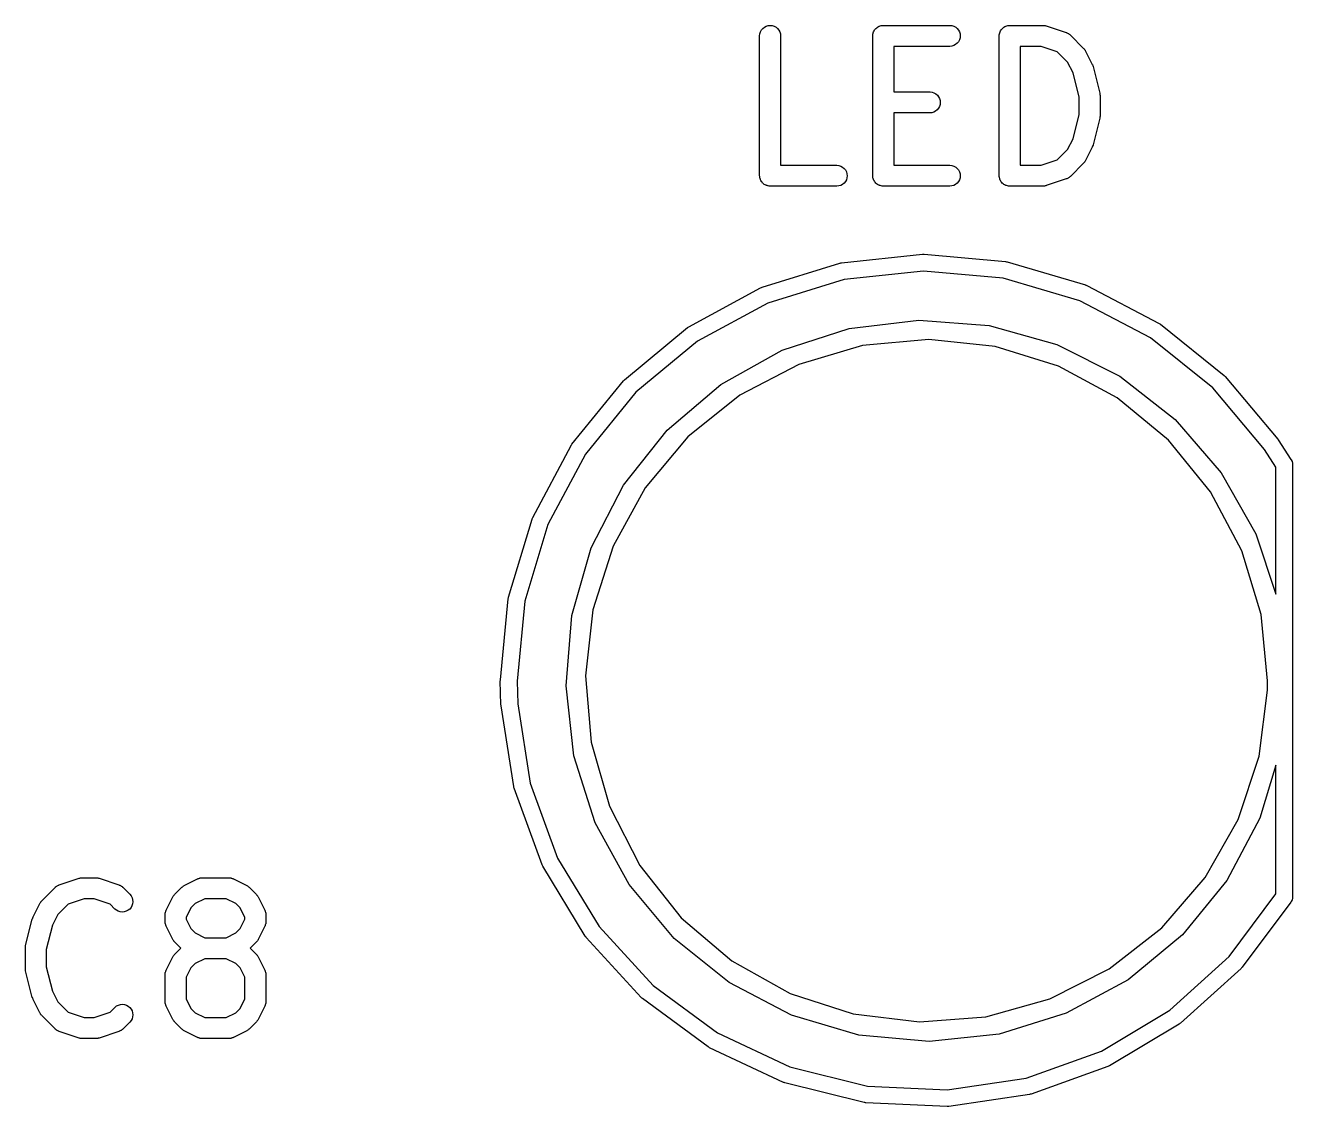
# Model space of a CAD drawing. Extents: x 34.9 to 107.5, y -97.9 to -39.6.
# Drawn here: x 86.26 to 95.33, y -51.56 to -43.83 of the extents above; entities that cross this region are included whole.
import ezdxf

# ---------------------------------------------------------------- set-up
doc = ezdxf.new("R2010")
doc.units = 0
doc.header["$MEASUREMENT"] = 0
doc.layers.add('BLACK', color=7, linetype='CONTINUOUS')

msp = doc.modelspace()

# ---------------------------------------------------------------- linework, layer by layer
at = {"layer": 'BLACK', "linetype": 'CONTINUOUS'}
for p, q in [((91.516, -43.9013), (91.5176, -43.8868)), ((91.5176, -43.8868), (91.522, -43.8728)), ((91.522, -43.8728), (91.5291, -43.86)), ((91.5291, -43.86), (91.5385, -43.8488)), ((91.5385, -43.8488), (91.5499, -43.8396)), ((91.5499, -43.8396), (91.5629, -43.8328)), ((91.5629, -43.8328), (91.5769, -43.8287)), ((91.5769, -43.8287), (91.5915, -43.8274)), ((91.5915, -43.8274), (91.606, -43.8289)), ((91.606, -43.8289), (91.62, -43.8332)), ((91.62, -43.8332), (91.6329, -43.8402)), ((91.6329, -43.8402), (91.6442, -43.8495)), ((91.6442, -43.8495), (91.6534, -43.8609)), ((91.6534, -43.8609), (91.6603, -43.8738)), ((91.6603, -43.8738), (91.6645, -43.8878)), ((91.6645, -43.8878), (91.666, -43.9024)), ((92.3263, -43.8943), (92.327, -43.8873)), ((92.327, -43.8873), (92.3271, -43.887)), ((92.3271, -43.8868), (92.3292, -43.8801)), ((92.3271, -43.887), (92.3271, -43.8868)), ((92.3292, -43.8801), (92.3313, -43.8733)), ((92.3313, -43.8733), (92.3315, -43.8731)), ((92.3315, -43.8728), (92.335, -43.8666)), ((92.3315, -43.8731), (92.3315, -43.8728)), ((92.335, -43.8666), (92.3383, -43.8604)), ((92.3383, -43.8604), (92.3385, -43.8602)), ((92.3385, -43.8602), (92.3386, -43.86)), ((92.3386, -43.86), (92.3431, -43.8546)), ((92.3431, -43.8546), (92.3476, -43.8492)), ((92.3476, -43.8492), (92.3478, -43.849)), ((92.3478, -43.849), (92.348, -43.8488)), ((92.348, -43.8488), (92.3535, -43.8444)), ((92.3535, -43.8444), (92.359, -43.8399)), ((92.359, -43.8399), (92.3592, -43.8398)), ((92.3592, -43.8398), (92.3594, -43.8396)), ((92.3594, -43.8396), (92.3657, -43.8364)), ((92.3657, -43.8364), (92.3719, -43.833)), ((92.3719, -43.833), (92.3721, -43.833)), ((92.3721, -43.833), (92.3724, -43.8328)), ((92.3724, -43.8328), (92.3792, -43.8308)), ((92.3792, -43.8308), (92.3859, -43.8288)), ((92.3859, -43.8288), (92.3862, -43.8288)), ((92.3862, -43.8288), (92.3864, -43.8287)), ((92.3864, -43.8287), (92.3934, -43.8281)), ((92.3934, -43.8281), (92.4005, -43.8274)), ((92.4005, -43.8274), (92.8767, -43.8274)), ((92.8767, -43.8274), (92.8777, -43.8274)), ((92.8777, -43.8274), (92.8923, -43.829)), ((92.8923, -43.829), (92.9062, -43.8334)), ((92.9062, -43.8334), (92.919, -43.8405)), ((92.919, -43.8405), (92.9303, -43.8499)), ((92.9303, -43.8499), (92.9394, -43.8613)), ((92.9394, -43.8613), (92.9462, -43.8743)), ((92.9462, -43.8743), (92.9503, -43.8883)), ((92.9503, -43.8883), (92.9517, -43.9029)), ((93.231, -43.8943), (93.2318, -43.8873)), ((93.2318, -43.887), (93.2319, -43.8868)), ((93.2318, -43.8873), (93.2318, -43.887)), ((93.2319, -43.8868), (93.234, -43.8801)), ((93.234, -43.8801), (93.2361, -43.8733)), ((93.2361, -43.8733), (93.2362, -43.8731)), ((93.2362, -43.8731), (93.2363, -43.8728)), ((93.2363, -43.8728), (93.2397, -43.8666)), ((93.2397, -43.8666), (93.2431, -43.8604)), ((93.2431, -43.8604), (93.2432, -43.8602)), ((93.2432, -43.8602), (93.2434, -43.86)), ((93.2434, -43.86), (93.2479, -43.8546)), ((93.2479, -43.8546), (93.2524, -43.8492)), ((93.2524, -43.8492), (93.2526, -43.849)), ((93.2526, -43.849), (93.2528, -43.8488)), ((93.2528, -43.8488), (93.2582, -43.8444)), ((93.2582, -43.8444), (93.2637, -43.8399)), ((93.2637, -43.8399), (93.264, -43.8398)), ((93.264, -43.8398), (93.2642, -43.8396)), ((93.2642, -43.8396), (93.2704, -43.8364)), ((93.2704, -43.8364), (93.2767, -43.833)), ((93.2767, -43.833), (93.2769, -43.833)), ((93.2769, -43.833), (93.2771, -43.8328)), ((93.2771, -43.8328), (93.2839, -43.8308)), ((93.2839, -43.8308), (93.2907, -43.8288)), ((93.2907, -43.8288), (93.2909, -43.8288)), ((93.2909, -43.8288), (93.2912, -43.8287)), ((93.2912, -43.8287), (93.2982, -43.8281)), ((93.2982, -43.8281), (93.3052, -43.8274)), ((93.3052, -43.8274), (93.5433, -43.8274)), ((93.5433, -43.8274), (93.5444, -43.8274)), ((93.5444, -43.8274), (93.5486, -43.8279)), ((93.5486, -43.8279), (93.5528, -43.828)), ((93.5528, -43.828), (93.5558, -43.8287)), ((93.5558, -43.8287), (93.5589, -43.829)), ((93.5589, -43.829), (93.5629, -43.8303)), ((93.5629, -43.8303), (93.5671, -43.8312)), ((93.5671, -43.8312), (93.7099, -43.8788)), ((93.7099, -43.8788), (93.7109, -43.8792)), ((93.7109, -43.8792), (93.7129, -43.8801)), ((93.7129, -43.8801), (93.715, -43.8808)), ((93.715, -43.8808), (93.7195, -43.8832)), ((93.7195, -43.8832), (93.7242, -43.8853)), ((93.7242, -43.8853), (93.726, -43.8866)), ((93.726, -43.8866), (93.7279, -43.8877)), ((93.7279, -43.8877), (93.7319, -43.8909)), ((93.7319, -43.8909), (93.736, -43.8939)), ((91.516, -43.9024), (91.516, -43.9013)), ((91.516, -44.9024), (91.516, -43.9024)), ((91.666, -43.9024), (91.666, -44.8274)), ((92.3255, -43.9013), (92.3263, -43.8943)), ((92.3255, -43.9018), (92.3255, -43.9013)), ((92.3255, -43.9019), (92.3255, -43.9018)), ((92.3255, -43.9024), (92.3255, -43.9019)), ((92.3255, -43.9019), (92.3255, -43.9019)), ((92.3255, -44.9024), (92.3255, -43.9024)), ((92.8767, -43.9774), (92.4755, -43.9774)), ((92.4755, -43.9774), (92.4755, -44.3036)), ((92.8912, -43.976), (92.8767, -43.9774)), ((92.9052, -43.9717), (92.8912, -43.976)), ((92.9182, -43.9648), (92.9052, -43.9717)), ((92.9295, -43.9556), (92.9182, -43.9648)), ((92.9388, -43.9443), (92.9295, -43.9556)), ((92.9458, -43.9314), (92.9388, -43.9443)), ((92.9501, -43.9175), (92.9458, -43.9314)), ((92.9517, -43.9029), (92.9501, -43.9175)), ((93.2302, -43.9013), (93.231, -43.8943)), ((93.2302, -43.9018), (93.2302, -43.9013)), ((93.2302, -43.9019), (93.2302, -43.9018)), ((93.2302, -43.9024), (93.2302, -43.9019)), ((93.2302, -43.9019), (93.2302, -43.9019)), ((93.2302, -44.9024), (93.2302, -43.9024)), ((93.3802, -43.9774), (93.3802, -44.8274)), ((93.5312, -43.9774), (93.3802, -43.9774)), ((93.6457, -44.0156), (93.5312, -43.9774)), ((93.736, -43.8939), (93.7375, -43.8956)), ((93.7375, -43.8956), (93.7392, -43.897)), ((93.7392, -43.897), (93.8345, -43.9922)), ((93.7198, -44.0897), (93.6457, -44.0156)), ((93.8345, -43.9922), (93.8352, -43.993)), ((93.8352, -43.993), (93.8378, -43.9962)), ((93.8378, -43.9962), (93.8407, -43.9993)), ((93.8407, -43.9993), (93.8424, -44.002)), ((93.8424, -44.002), (93.8443, -44.0044)), ((93.8443, -44.0044), (93.8463, -44.0081)), ((93.8463, -44.0081), (93.8485, -44.0117)), ((93.8485, -44.0117), (93.8961, -44.1069)), ((93.7583, -44.1667), (93.7198, -44.0897)), ((93.8961, -44.1069), (93.8966, -44.1079)), ((93.8966, -44.1079), (93.8967, -44.1082)), ((93.8967, -44.1082), (93.8969, -44.1085)), ((93.8969, -44.1085), (93.8992, -44.1151)), ((93.8992, -44.1151), (93.9016, -44.1216)), ((93.9016, -44.1216), (93.9017, -44.122)), ((93.9017, -44.122), (93.9018, -44.1223)), ((93.9018, -44.1223), (93.9494, -44.3128)), ((93.8017, -44.3402), (93.7583, -44.1667)), ((92.4755, -44.3036), (92.7338, -44.3036)), ((92.7338, -44.3036), (92.7349, -44.3036)), ((92.7349, -44.3036), (92.7494, -44.3052)), ((92.7494, -44.3052), (92.7634, -44.3096)), ((92.7634, -44.3096), (92.7762, -44.3167)), ((92.7762, -44.3167), (92.7874, -44.3261)), ((92.7874, -44.3261), (92.7966, -44.3375)), ((92.7966, -44.3375), (92.8033, -44.3505)), ((93.8017, -44.4646), (93.8017, -44.3402)), ((93.9494, -44.3128), (93.9497, -44.3138)), ((93.9497, -44.3138), (93.9499, -44.3151)), ((93.9499, -44.3151), (93.9502, -44.3164)), ((93.9502, -44.3164), (93.9508, -44.3224)), ((93.9508, -44.3224), (93.9516, -44.3283)), ((93.9516, -44.3283), (93.9515, -44.3296)), ((93.9515, -44.3296), (93.9517, -44.331)), ((93.9517, -44.331), (93.9517, -44.4738)), ((92.7867, -44.4318), (92.7753, -44.441)), ((92.796, -44.4205), (92.7867, -44.4318)), ((92.8029, -44.4076), (92.796, -44.4205)), ((92.8073, -44.3937), (92.8029, -44.4076)), ((92.8033, -44.3505), (92.8075, -44.3645)), ((92.8088, -44.3791), (92.8073, -44.3937)), ((92.8075, -44.3645), (92.8088, -44.3791)), ((92.7338, -44.4536), (92.4755, -44.4536)), ((92.4755, -44.4536), (92.4755, -44.8274)), ((92.7484, -44.4521), (92.7338, -44.4536)), ((92.7624, -44.4479), (92.7484, -44.4521)), ((92.7753, -44.441), (92.7624, -44.4479)), ((93.7583, -44.6381), (93.8017, -44.4646)), ((93.9494, -44.492), (93.9018, -44.6825)), ((93.9496, -44.4907), (93.9494, -44.492)), ((93.95, -44.4894), (93.9496, -44.4907)), ((93.9507, -44.4835), (93.95, -44.4894)), ((93.9516, -44.4775), (93.9507, -44.4835)), ((93.9517, -44.4749), (93.9515, -44.4762)), ((93.9515, -44.4762), (93.9516, -44.4775)), ((93.9517, -44.4738), (93.9517, -44.4749)), ((93.7198, -44.7151), (93.7583, -44.6381)), ((93.8961, -44.6978), (93.8485, -44.7931)), ((93.8963, -44.6975), (93.8961, -44.6978)), ((93.8964, -44.6972), (93.8963, -44.6975)), ((93.8989, -44.6907), (93.8964, -44.6972)), ((93.9014, -44.6842), (93.8989, -44.6907)), ((93.9015, -44.6835), (93.9014, -44.6838)), ((93.9014, -44.6838), (93.9014, -44.6842)), ((93.9018, -44.6825), (93.9015, -44.6835)), ((93.5312, -44.8274), (93.6457, -44.7892)), ((93.6457, -44.7892), (93.7198, -44.7151)), ((93.8457, -44.7975), (93.8438, -44.8012)), ((93.848, -44.794), (93.8457, -44.7975)), ((93.8485, -44.7931), (93.848, -44.794)), ((91.666, -44.8274), (92.0671, -44.8274)), ((92.0671, -44.8274), (92.0682, -44.8274)), ((92.0682, -44.8274), (92.0827, -44.829)), ((92.0827, -44.829), (92.0967, -44.8334)), ((92.0967, -44.8334), (92.1095, -44.8405)), ((92.1095, -44.8405), (92.1207, -44.8499)), ((92.1207, -44.8499), (92.1299, -44.8613)), ((92.1299, -44.8613), (92.1367, -44.8743)), ((92.1367, -44.8743), (92.1408, -44.8883)), ((92.1408, -44.8883), (92.1421, -44.9029)), ((92.4755, -44.8274), (92.8767, -44.8274)), ((92.8767, -44.8274), (92.8777, -44.8274)), ((92.8777, -44.8274), (92.8923, -44.829)), ((92.8923, -44.829), (92.9062, -44.8334)), ((92.9062, -44.8334), (92.919, -44.8405)), ((92.919, -44.8405), (92.9303, -44.8499)), ((92.9303, -44.8499), (92.9394, -44.8613)), ((92.9394, -44.8613), (92.9462, -44.8743)), ((92.9462, -44.8743), (92.9503, -44.8883)), ((92.9503, -44.8883), (92.9517, -44.9029)), ((93.3802, -44.8274), (93.5312, -44.8274)), ((93.8345, -44.8126), (93.7392, -44.9078)), ((93.8371, -44.8093), (93.8345, -44.8126)), ((93.8401, -44.8063), (93.8371, -44.8093)), ((93.8418, -44.8037), (93.8401, -44.8063)), ((93.8438, -44.8012), (93.8418, -44.8037)), ((91.5166, -44.9094), (91.516, -44.9024)), ((91.5173, -44.9164), (91.5166, -44.9094)), ((91.5174, -44.9167), (91.5173, -44.9164)), ((91.5174, -44.9169), (91.5174, -44.9167)), ((91.5194, -44.9237), (91.5174, -44.9169)), ((91.5214, -44.9305), (91.5194, -44.9237)), ((91.5215, -44.9307), (91.5214, -44.9305)), ((91.5216, -44.931), (91.5215, -44.9307)), ((91.5249, -44.9372), (91.5216, -44.931)), ((91.5282, -44.9434), (91.5249, -44.9372)), ((91.5284, -44.9437), (91.5282, -44.9434)), ((91.5285, -44.9439), (91.5284, -44.9437)), ((91.533, -44.9494), (91.5285, -44.9439)), ((91.5374, -44.9549), (91.533, -44.9494)), ((91.5376, -44.955), (91.5374, -44.9549)), ((91.5377, -44.9552), (91.5376, -44.955)), ((91.5432, -44.9597), (91.5377, -44.9552)), ((91.5486, -44.9643), (91.5432, -44.9597)), ((91.5488, -44.9644), (91.5486, -44.9643)), ((91.549, -44.9646), (91.5488, -44.9644)), ((91.5552, -44.9679), (91.549, -44.9646)), ((91.5614, -44.9713), (91.5552, -44.9679)), ((91.5617, -44.9714), (91.5614, -44.9713)), ((91.5619, -44.9715), (91.5617, -44.9714)), ((91.5687, -44.9736), (91.5619, -44.9715)), ((91.5754, -44.9757), (91.5687, -44.9736)), ((91.5756, -44.9758), (91.5754, -44.9757)), ((91.5759, -44.9758), (91.5756, -44.9758)), ((91.5829, -44.9766), (91.5759, -44.9758)), ((91.5899, -44.9774), (91.5829, -44.9766)), ((91.5904, -44.9774), (91.5899, -44.9774)), ((91.591, -44.9774), (91.5904, -44.9774)), ((91.5904, -44.9774), (91.5904, -44.9774)), ((91.5904, -44.9774), (91.5904, -44.9774)), ((92.0671, -44.9774), (91.591, -44.9774)), ((92.0817, -44.976), (92.0671, -44.9774)), ((92.0957, -44.9717), (92.0817, -44.976)), ((92.1086, -44.9648), (92.0957, -44.9717)), ((92.12, -44.9556), (92.1086, -44.9648)), ((92.1293, -44.9443), (92.12, -44.9556)), ((92.1363, -44.9314), (92.1293, -44.9443)), ((92.1406, -44.9175), (92.1363, -44.9314)), ((92.1421, -44.9029), (92.1406, -44.9175)), ((92.3262, -44.9094), (92.3255, -44.9024)), ((92.3268, -44.9164), (92.3262, -44.9094)), ((92.3269, -44.9167), (92.3268, -44.9164)), ((92.3269, -44.9169), (92.3269, -44.9167)), ((92.3289, -44.9237), (92.3269, -44.9169)), ((92.3309, -44.9305), (92.3289, -44.9237)), ((92.3311, -44.9307), (92.3309, -44.9305)), ((92.3311, -44.931), (92.3311, -44.9307)), ((92.3345, -44.9372), (92.3311, -44.931)), ((92.3377, -44.9434), (92.3345, -44.9372)), ((92.3379, -44.9437), (92.3377, -44.9434)), ((92.338, -44.9439), (92.3379, -44.9437)), ((92.3425, -44.9494), (92.338, -44.9439)), ((92.3469, -44.9549), (92.3425, -44.9494)), ((92.3471, -44.955), (92.3469, -44.9549)), ((92.3473, -44.9552), (92.3471, -44.955)), ((92.3527, -44.9597), (92.3473, -44.9552)), ((92.3581, -44.9643), (92.3527, -44.9597)), ((92.3583, -44.9644), (92.3581, -44.9643)), ((92.3585, -44.9646), (92.3583, -44.9644)), ((92.3647, -44.9679), (92.3585, -44.9646)), ((92.3709, -44.9713), (92.3647, -44.9679)), ((92.3712, -44.9714), (92.3709, -44.9713)), ((92.3714, -44.9715), (92.3712, -44.9714)), ((92.3782, -44.9736), (92.3714, -44.9715)), ((92.3849, -44.9757), (92.3782, -44.9736)), ((92.3851, -44.9758), (92.3849, -44.9757)), ((92.3854, -44.9758), (92.3851, -44.9758)), ((92.3924, -44.9766), (92.3854, -44.9758)), ((92.3994, -44.9774), (92.3924, -44.9766)), ((92.3999, -44.9774), (92.3994, -44.9774)), ((92.4, -44.9774), (92.3999, -44.9774)), ((92.4005, -44.9774), (92.4, -44.9774)), ((92.4, -44.9774), (92.4, -44.9774)), ((92.8767, -44.9774), (92.4005, -44.9774)), ((92.8912, -44.976), (92.8767, -44.9774)), ((92.9052, -44.9717), (92.8912, -44.976)), ((92.9182, -44.9648), (92.9052, -44.9717)), ((92.9295, -44.9556), (92.9182, -44.9648)), ((92.9388, -44.9443), (92.9295, -44.9556)), ((92.9458, -44.9314), (92.9388, -44.9443)), ((92.9501, -44.9175), (92.9458, -44.9314)), ((92.9517, -44.9029), (92.9501, -44.9175)), ((93.2309, -44.9094), (93.2302, -44.9024)), ((93.2316, -44.9164), (93.2309, -44.9094)), ((93.2316, -44.9167), (93.2316, -44.9164)), ((93.2317, -44.9169), (93.2316, -44.9167)), ((93.2337, -44.9237), (93.2317, -44.9169)), ((93.2357, -44.9305), (93.2337, -44.9237)), ((93.2358, -44.9307), (93.2357, -44.9305)), ((93.2359, -44.931), (93.2358, -44.9307)), ((93.2392, -44.9372), (93.2359, -44.931)), ((93.2425, -44.9434), (93.2392, -44.9372)), ((93.2426, -44.9437), (93.2425, -44.9434)), ((93.2428, -44.9439), (93.2426, -44.9437)), ((93.2473, -44.9494), (93.2428, -44.9439)), ((93.2517, -44.9549), (93.2473, -44.9494)), ((93.2519, -44.955), (93.2517, -44.9549)), ((93.252, -44.9552), (93.2519, -44.955)), ((93.2574, -44.9597), (93.252, -44.9552)), ((93.2629, -44.9643), (93.2574, -44.9597)), ((93.2631, -44.9644), (93.2629, -44.9643)), ((93.2633, -44.9646), (93.2631, -44.9644)), ((93.2695, -44.9679), (93.2633, -44.9646)), ((93.2757, -44.9713), (93.2695, -44.9679)), ((93.2759, -44.9714), (93.2757, -44.9713)), ((93.2762, -44.9715), (93.2759, -44.9714)), ((93.283, -44.9736), (93.2762, -44.9715)), ((93.2896, -44.9757), (93.283, -44.9736)), ((93.2899, -44.9758), (93.2896, -44.9757)), ((93.2902, -44.9758), (93.2899, -44.9758)), ((93.2971, -44.9766), (93.2902, -44.9758)), ((93.3042, -44.9774), (93.2971, -44.9766)), ((93.3047, -44.9774), (93.3042, -44.9774)), ((93.3052, -44.9774), (93.3047, -44.9774)), ((93.3047, -44.9774), (93.3047, -44.9774)), ((93.3047, -44.9774), (93.3047, -44.9774)), ((93.5433, -44.9774), (93.3052, -44.9774)), ((93.5475, -44.977), (93.5433, -44.9774)), ((93.5517, -44.9769), (93.5475, -44.977)), ((93.5548, -44.9763), (93.5517, -44.9769)), ((93.5579, -44.976), (93.5548, -44.9763)), ((93.5619, -44.9747), (93.5579, -44.976)), ((93.5661, -44.9739), (93.5619, -44.9747)), ((93.567, -44.9735), (93.5661, -44.9739)), ((93.7099, -44.9259), (93.567, -44.9735)), ((93.7119, -44.925), (93.7099, -44.9259)), ((93.714, -44.9244), (93.7119, -44.925)), ((93.7186, -44.922), (93.714, -44.9244)), ((93.7233, -44.92), (93.7186, -44.922)), ((93.7251, -44.9187), (93.7233, -44.92)), ((93.727, -44.9177), (93.7251, -44.9187)), ((93.731, -44.9145), (93.727, -44.9177)), ((93.7352, -44.9115), (93.731, -44.9145)), ((93.7367, -44.9099), (93.7352, -44.9115)), ((93.7385, -44.9085), (93.7367, -44.9099)), ((93.7392, -44.9078), (93.7385, -44.9085)), ((92.102, -45.5255), (92.6824, -45.4644)), ((92.6824, -45.4644), (92.6832, -45.4643)), ((92.6832, -45.4643), (92.6886, -45.4644)), ((92.6886, -45.4644), (92.6941, -45.4643)), ((92.6941, -45.4643), (93.2752, -45.5171)), ((93.2752, -45.5171), (93.2761, -45.5172)), ((93.2761, -45.5172), (93.2814, -45.5183)), ((93.2814, -45.5183), (93.2867, -45.5193)), ((93.2867, -45.5193), (93.8466, -45.684)), ((91.5332, -45.7005), (92.0906, -45.5278)), ((92.0906, -45.5278), (92.0914, -45.5276)), ((92.0914, -45.5276), (92.0967, -45.5266)), ((92.0967, -45.5266), (92.102, -45.5255)), ((92.6891, -45.5844), (92.1205, -45.6442)), ((93.2585, -45.6361), (92.6891, -45.5844)), ((91.0091, -45.9827), (91.5224, -45.705)), ((91.5224, -45.705), (91.5231, -45.7046)), ((91.5231, -45.7046), (91.5282, -45.7026)), ((91.5282, -45.7026), (91.5332, -45.7005)), ((92.1205, -45.6442), (91.5743, -45.8134)), ((93.8071, -45.7974), (93.2585, -45.6361)), ((93.8466, -45.684), (93.8474, -45.6842)), ((93.8474, -45.6842), (93.8524, -45.6863)), ((93.8524, -45.6863), (93.8574, -45.6884)), ((93.8574, -45.6884), (94.3746, -45.9586)), ((91.5743, -45.8134), (91.0714, -46.0854)), ((94.3138, -46.0623), (93.8071, -45.7974)), ((92.156, -45.9942), (92.656, -45.9346)), ((92.656, -45.9346), (93.158, -45.9732)), ((93.158, -45.9732), (93.643, -46.1086)), ((94.3746, -45.9586), (94.3754, -45.959)), ((94.3754, -45.959), (94.3799, -45.9621)), ((94.3799, -45.9621), (94.3844, -45.9651)), ((94.3844, -45.9651), (94.8393, -46.3306)), ((90.5498, -46.3612), (90.9994, -45.9892)), ((90.9994, -45.9892), (91, -45.9887)), ((91, -45.9887), (91.0046, -45.9857)), ((91.0046, -45.9857), (91.0091, -45.9827)), ((91.6771, -46.1498), (92.156, -45.9942)), ((94.7595, -46.4205), (94.3138, -46.0623)), ((91.0714, -46.0854), (90.6308, -46.4499)), ((91.2376, -46.3954), (91.6771, -46.1498)), ((92.2528, -46.1172), (91.796, -46.2517)), ((92.727, -46.0741), (92.2528, -46.1172)), ((93.2006, -46.1238), (92.727, -46.0741)), ((93.6555, -46.2647), (93.2006, -46.1238)), ((93.643, -46.1086), (94.0924, -46.3356)), ((91.796, -46.2517), (91.3739, -46.4723)), ((94.0744, -46.4911), (93.6555, -46.2647)), ((94.0924, -46.3356), (94.4892, -46.6456)), ((94.8393, -46.3306), (94.8399, -46.3312)), ((94.8399, -46.3312), (94.8437, -46.335)), ((94.8437, -46.335), (94.8476, -46.3388)), ((94.8476, -46.3388), (95.2228, -46.7858)), ((90.1728, -46.8218), (90.5416, -46.3696)), ((90.5416, -46.3696), (90.5421, -46.3689)), ((90.5421, -46.3689), (90.546, -46.3651)), ((90.546, -46.3651), (90.5498, -46.3612)), ((90.8541, -46.7218), (91.2376, -46.3954)), ((95.1284, -46.86), (94.7595, -46.4205)), ((90.6308, -46.4499), (90.2695, -46.8931)), ((91.3739, -46.4723), (91.0028, -46.7707)), ((94.4414, -46.7947), (94.0744, -46.4911)), ((94.4892, -46.6456), (94.8182, -47.0268)), ((90.5413, -47.1164), (90.8541, -46.7218)), ((91.0028, -46.7707), (90.6967, -47.1355)), ((95.2228, -46.7858), (95.2233, -46.7864)), ((95.2233, -46.7864), (95.2252, -46.7893)), ((95.2252, -46.7893), (95.2273, -46.7919)), ((95.2273, -46.7919), (95.3181, -46.933)), ((89.8924, -47.3469), (90.1663, -46.8316)), ((90.1663, -46.8316), (90.1667, -46.8308)), ((90.1667, -46.8308), (90.1698, -46.8264)), ((90.1698, -46.8264), (90.1728, -46.8218)), ((94.7423, -47.1637), (94.4414, -46.7947)), ((95.21, -46.9868), (95.1284, -46.86)), ((90.2695, -46.8931), (90.0012, -47.398)), ((95.3181, -46.933), (95.3201, -46.9355)), ((95.3201, -46.9355), (95.3257, -46.9459)), ((95.3257, -46.9459), (95.3291, -46.9572)), ((95.3291, -46.9572), (95.33, -46.9661)), ((95.33, -46.9661), (95.33, -50.0619)), ((94.8182, -47.0268), (95.0669, -47.4646)), ((95.21, -47.8947), (95.21, -46.9868)), ((90.3112, -47.5642), (90.5413, -47.1164)), ((90.6967, -47.1355), (90.4673, -47.5528)), ((94.9659, -47.5842), (94.7423, -47.1637)), ((89.7194, -47.9164), (89.888, -47.3577)), ((90.0012, -47.398), (89.836, -47.9454)), ((89.888, -47.3577), (89.8882, -47.3569)), ((89.8882, -47.3569), (89.8904, -47.3519)), ((89.8904, -47.3519), (89.8924, -47.3469)), ((95.0669, -47.4646), (95.21, -47.8947)), ((90.1724, -48.0483), (90.3112, -47.5642)), ((90.4673, -47.5528), (90.3233, -48.0067)), ((95.1035, -48.0401), (94.9659, -47.5842)), ((89.6603, -48.5086), (89.7171, -47.9278)), ((89.7171, -47.9278), (89.7172, -47.927)), ((89.7172, -47.927), (89.7184, -47.9217)), ((89.7184, -47.9217), (89.7194, -47.9164)), ((89.836, -47.9454), (89.7801, -48.5163)), ((90.1303, -48.55), (90.1724, -48.0483)), ((90.3233, -48.0067), (90.2702, -48.4799)), ((95.15, -48.514), (95.1035, -48.0401)), ((89.66, -48.5144), (89.6603, -48.5111)), ((89.66, -48.5153), (89.66, -48.5144)), ((89.665, -48.6874), (89.66, -48.5153)), ((89.6603, -48.5111), (89.6603, -48.5086)), ((89.7801, -48.5163), (89.7848, -48.6801)), ((90.2702, -48.4799), (90.3101, -48.9545)), ((95.149, -48.5821), (95.15, -48.514)), ((90.1864, -49.0504), (90.1303, -48.55)), ((95.0894, -49.0546), (95.149, -48.5821)), ((89.6654, -48.6907), (89.665, -48.6874)), ((89.6655, -48.6941), (89.6654, -48.6907)), ((89.6657, -48.6949), (89.6655, -48.6941)), ((89.7558, -49.2715), (89.6657, -48.6949)), ((89.7848, -48.6801), (89.8735, -49.2471)), ((90.3101, -48.9545), (90.4413, -49.4122)), ((90.3386, -49.5304), (90.1864, -49.0504)), ((94.9391, -49.5064), (95.0894, -49.0546)), ((95.21, -49.1174), (95.0953, -49.4972)), ((95.21, -50.0389), (95.21, -49.1174)), ((89.7572, -49.2767), (89.7558, -49.2715)), ((89.7585, -49.282), (89.7572, -49.2767)), ((89.7588, -49.2828), (89.7585, -49.282)), ((89.9592, -49.8308), (89.7588, -49.2828)), ((89.8735, -49.2471), (90.0699, -49.7841)), ((90.4413, -49.4122), (90.659, -49.8358)), ((94.7038, -49.9205), (94.9391, -49.5064)), ((95.0953, -49.4972), (94.8589, -49.9417)), ((90.5812, -49.9716), (90.3386, -49.5304)), ((90.0699, -49.7841), (90.3669, -50.2727)), ((89.9616, -49.8357), (89.9592, -49.8308)), ((89.9639, -49.8407), (89.9616, -49.8357)), ((89.9643, -49.8414), (89.9639, -49.8407)), ((90.2674, -50.34), (89.9643, -49.8414)), ((90.659, -49.8358), (90.9548, -50.209)), ((86.503, -49.9748), (86.6459, -49.9272)), ((86.6459, -49.9272), (86.6469, -49.9269)), ((86.6469, -49.9269), (86.651, -49.926)), ((86.651, -49.926), (86.6551, -49.9248)), ((86.6551, -49.9248), (86.6582, -49.9245)), ((86.6582, -49.9245), (86.6612, -49.9239)), ((86.6612, -49.9239), (86.6654, -49.9238)), ((86.6654, -49.9238), (86.6696, -49.9234)), ((86.6696, -49.9234), (86.7649, -49.9234)), ((86.7649, -49.9234), (86.7659, -49.9234)), ((86.7659, -49.9234), (86.7701, -49.9239)), ((86.7701, -49.9239), (86.7743, -49.924)), ((86.7743, -49.924), (86.7773, -49.9247)), ((86.7773, -49.9247), (86.7805, -49.925)), ((86.7805, -49.925), (86.7845, -49.9263)), ((86.7845, -49.9263), (86.7886, -49.9272)), ((86.7886, -49.9272), (86.9314, -49.9748)), ((87.398, -49.9789), (87.4932, -49.9313)), ((87.4932, -49.9313), (87.4942, -49.9308)), ((87.4942, -49.9308), (87.4962, -49.9301)), ((87.4962, -49.9301), (87.4982, -49.929)), ((87.4982, -49.929), (87.5031, -49.9276)), ((87.5031, -49.9276), (87.5079, -49.9258)), ((87.5079, -49.9258), (87.5101, -49.9254)), ((87.5101, -49.9254), (87.5122, -49.9248)), ((87.5122, -49.9248), (87.5173, -49.9243)), ((87.5173, -49.9243), (87.5224, -49.9235)), ((87.5224, -49.9235), (87.5246, -49.9236)), ((87.5246, -49.9236), (87.5268, -49.9234)), ((87.5268, -49.9234), (87.7172, -49.9234)), ((87.7172, -49.9234), (87.7183, -49.9234)), ((87.7183, -49.9234), (87.7205, -49.9236)), ((87.7205, -49.9236), (87.7227, -49.9236)), ((87.7227, -49.9236), (87.7277, -49.9244)), ((87.7277, -49.9244), (87.7328, -49.925)), ((87.7328, -49.925), (87.7349, -49.9257)), ((87.7349, -49.9257), (87.7371, -49.9261)), ((87.7371, -49.9261), (87.7419, -49.9279)), ((87.7419, -49.9279), (87.7468, -49.9294)), ((87.7468, -49.9294), (87.7487, -49.9305)), ((87.7487, -49.9305), (87.7508, -49.9313)), ((87.7508, -49.9313), (87.846, -49.9789)), ((94.3927, -50.281), (94.7038, -49.9205)), ((94.8589, -49.9417), (94.5407, -50.332)), ((86.3785, -50.0882), (86.4737, -49.993)), ((86.4737, -49.993), (86.4745, -49.9922)), ((86.4745, -49.9922), (86.4762, -49.9909)), ((86.4762, -49.9909), (86.4777, -49.9893)), ((86.4777, -49.9893), (86.4819, -49.9863)), ((86.4819, -49.9863), (86.4859, -49.9831)), ((86.4859, -49.9831), (86.4879, -49.9821)), ((86.4879, -49.9821), (86.4897, -49.9808)), ((86.4897, -49.9808), (86.4944, -49.9787)), ((86.4944, -49.9787), (86.4989, -49.9764)), ((86.4989, -49.9764), (86.501, -49.9757)), ((86.501, -49.9757), (86.503, -49.9748)), ((86.9314, -49.9748), (86.9324, -49.9752)), ((86.9324, -49.9752), (86.9344, -49.9761)), ((86.9344, -49.9761), (86.9365, -49.9768)), ((86.9365, -49.9768), (86.9411, -49.9792)), ((86.9411, -49.9792), (86.9457, -49.9813)), ((86.9457, -49.9813), (86.9475, -49.9826)), ((86.9475, -49.9826), (86.9494, -49.9837)), ((86.9494, -49.9837), (86.9534, -49.9869)), ((86.9534, -49.9869), (86.9575, -49.9899)), ((86.9575, -49.9899), (86.959, -49.9916)), ((86.959, -49.9916), (86.9607, -49.993)), ((86.9607, -49.993), (87.0084, -50.0406)), ((87.0084, -50.0406), (87.0091, -50.0413)), ((87.0091, -50.0413), (87.0182, -50.0528)), ((87.0182, -50.0528), (87.025, -50.0658)), ((87.3168, -50.0601), (87.3173, -50.0591)), ((87.3173, -50.0591), (87.3196, -50.0556)), ((87.3196, -50.0556), (87.3216, -50.0519)), ((87.3216, -50.0519), (87.3236, -50.0495)), ((87.3236, -50.0495), (87.3253, -50.0469)), ((87.3253, -50.0469), (87.3282, -50.0438)), ((87.3282, -50.0438), (87.3309, -50.0406)), ((87.3309, -50.0406), (87.3785, -49.993)), ((87.3785, -49.993), (87.3792, -49.9922)), ((87.3792, -49.9922), (87.3825, -49.9896)), ((87.3825, -49.9896), (87.3856, -49.9867)), ((87.3856, -49.9867), (87.3882, -49.985)), ((87.3882, -49.985), (87.3907, -49.9831)), ((87.3907, -49.9831), (87.3944, -49.9812)), ((87.3944, -49.9812), (87.398, -49.9789)), ((87.846, -49.9789), (87.847, -49.9794)), ((87.847, -49.9794), (87.8505, -49.9817)), ((87.8505, -49.9817), (87.8542, -49.9837)), ((87.8542, -49.9837), (87.8566, -49.9857)), ((87.8566, -49.9857), (87.8592, -49.9874)), ((87.8592, -49.9874), (87.8623, -49.9903)), ((87.8623, -49.9903), (87.8655, -49.993)), ((87.8655, -49.993), (87.9131, -50.0406)), ((87.9131, -50.0406), (87.9139, -50.0413)), ((87.9139, -50.0413), (87.9165, -50.0446)), ((87.9165, -50.0446), (87.9194, -50.0477)), ((87.9194, -50.0477), (87.921, -50.0503)), ((87.921, -50.0503), (87.923, -50.0528)), ((87.923, -50.0528), (87.9249, -50.0565)), ((87.9249, -50.0565), (87.9272, -50.0601)), ((90.9049, -50.3573), (90.5812, -49.9716)), ((94.8766, -50.4861), (95.21, -50.0389)), ((86.3168, -50.2029), (86.3644, -50.1077)), ((86.3644, -50.1077), (86.3649, -50.1068)), ((86.3649, -50.1068), (86.3672, -50.1032)), ((86.3672, -50.1032), (86.3692, -50.0995)), ((86.3692, -50.0995), (86.3712, -50.0971)), ((86.3712, -50.0971), (86.3729, -50.0945)), ((86.3729, -50.0945), (86.3758, -50.0915)), ((86.3758, -50.0915), (86.3785, -50.0882)), ((86.5673, -50.1116), (86.4932, -50.1857)), ((86.6818, -50.0734), (86.5673, -50.1116)), ((86.7527, -50.0734), (86.6818, -50.0734)), ((86.8672, -50.1116), (86.7527, -50.0734)), ((86.9023, -50.1467), (86.8672, -50.1116)), ((86.9136, -50.1559), (86.9023, -50.1467)), ((87.008, -50.147), (86.9966, -50.1562)), ((87.0174, -50.1358), (87.008, -50.147)), ((87.0244, -50.1229), (87.0174, -50.1358)), ((87.0287, -50.109), (87.0244, -50.1229)), ((87.025, -50.0658), (87.0291, -50.0798)), ((87.0303, -50.0944), (87.0287, -50.109)), ((87.0291, -50.0798), (87.0303, -50.0944)), ((87.2692, -50.1553), (87.3168, -50.0601)), ((87.4455, -50.138), (87.4113, -50.2066)), ((87.4759, -50.1076), (87.4455, -50.138)), ((87.5445, -50.0734), (87.4759, -50.1076)), ((87.6995, -50.0734), (87.5445, -50.0734)), ((87.768, -50.1076), (87.6995, -50.0734)), ((87.7985, -50.138), (87.768, -50.1076)), ((87.8327, -50.2066), (87.7985, -50.138)), ((87.9272, -50.0601), (87.9748, -50.1553)), ((95.3159, -50.0977), (94.9693, -50.5625)), ((95.3201, -50.0925), (95.3159, -50.0977)), ((95.3257, -50.0821), (95.3201, -50.0925)), ((95.3291, -50.0708), (95.3257, -50.0821)), ((95.33, -50.0619), (95.3291, -50.0708)), ((86.2635, -50.4088), (86.3111, -50.2183)), ((86.3111, -50.2183), (86.3114, -50.2173)), ((86.3114, -50.2173), (86.3115, -50.2169)), ((86.3115, -50.2169), (86.3116, -50.2166)), ((86.3116, -50.2166), (86.3141, -50.2101)), ((86.3141, -50.2101), (86.3165, -50.2036)), ((86.3165, -50.2036), (86.3167, -50.2033)), ((86.3167, -50.2033), (86.3168, -50.2029)), ((86.4932, -50.1857), (86.4547, -50.2627)), ((86.9265, -50.1629), (86.9136, -50.1559)), ((86.9405, -50.1671), (86.9265, -50.1629)), ((86.9551, -50.1686), (86.9405, -50.1671)), ((86.9696, -50.1672), (86.9551, -50.1686)), ((86.9837, -50.1631), (86.9696, -50.1672)), ((86.9966, -50.1562), (86.9837, -50.1631)), ((87.2613, -50.1878), (87.2615, -50.1856)), ((87.2613, -50.1889), (87.2613, -50.1878)), ((87.2613, -50.2365), (87.2613, -50.1889)), ((87.2615, -50.2387), (87.2613, -50.2365)), ((87.2614, -50.2409), (87.2615, -50.2387)), ((87.2615, -50.1834), (87.2624, -50.1784)), ((87.2615, -50.1856), (87.2615, -50.1834)), ((87.2624, -50.1784), (87.2629, -50.1733)), ((87.2629, -50.1733), (87.2636, -50.1712)), ((87.2636, -50.1712), (87.264, -50.169)), ((87.264, -50.169), (87.2658, -50.1642)), ((87.2658, -50.1642), (87.2673, -50.1593)), ((87.2673, -50.1593), (87.2684, -50.1574)), ((87.2684, -50.1574), (87.2692, -50.1553)), ((87.4113, -50.2066), (87.4113, -50.2188)), ((87.4113, -50.2188), (87.4455, -50.2873)), ((87.7985, -50.2873), (87.8327, -50.2188)), ((87.8327, -50.2188), (87.8327, -50.2066)), ((87.9748, -50.1553), (87.9753, -50.1563)), ((87.9753, -50.1563), (87.976, -50.1583)), ((87.976, -50.1583), (87.9771, -50.1603)), ((87.9771, -50.1603), (87.9785, -50.1652)), ((87.9785, -50.1652), (87.9803, -50.17)), ((87.9803, -50.17), (87.9806, -50.1722)), ((87.9806, -50.1722), (87.9813, -50.1743)), ((87.9813, -50.1743), (87.9818, -50.1794)), ((87.9818, -50.1794), (87.9826, -50.1845)), ((87.9826, -50.1845), (87.9825, -50.1867)), ((87.9825, -50.1867), (87.9827, -50.1889)), ((87.9827, -50.2375), (87.9825, -50.2397)), ((87.9825, -50.2397), (87.9825, -50.2419)), ((87.9827, -50.1889), (87.9827, -50.2365)), ((87.9827, -50.2365), (87.9827, -50.2375)), ((90.9548, -50.209), (91.3175, -50.5176)), ((86.4547, -50.2627), (86.4113, -50.4362)), ((87.2622, -50.2459), (87.2614, -50.2409)), ((87.2627, -50.251), (87.2622, -50.2459)), ((87.2634, -50.2532), (87.2627, -50.251)), ((87.2637, -50.2553), (87.2634, -50.2532)), ((87.2655, -50.2601), (87.2637, -50.2553)), ((87.2669, -50.2651), (87.2655, -50.2601)), ((87.268, -50.267), (87.2669, -50.2651)), ((87.2687, -50.2691), (87.268, -50.267)), ((87.2692, -50.27), (87.2687, -50.2691)), ((87.3168, -50.3653), (87.2692, -50.27)), ((87.4455, -50.2873), (87.4759, -50.3177)), ((87.4759, -50.3177), (87.5445, -50.352)), ((87.6995, -50.352), (87.768, -50.3177)), ((87.768, -50.3177), (87.7985, -50.2873)), ((87.9748, -50.27), (87.9272, -50.3653)), ((87.9756, -50.268), (87.9748, -50.27)), ((87.9766, -50.266), (87.9756, -50.268)), ((87.9782, -50.2611), (87.9766, -50.266)), ((87.98, -50.2563), (87.9782, -50.2611)), ((87.9804, -50.2542), (87.98, -50.2563)), ((87.9811, -50.2521), (87.9804, -50.2542)), ((87.9816, -50.247), (87.9811, -50.2521)), ((87.9825, -50.2419), (87.9816, -50.247)), ((90.3669, -50.2727), (90.7531, -50.6943)), ((94.0174, -50.5742), (94.3927, -50.281)), ((86.2614, -50.4232), (86.2623, -50.4173)), ((86.2623, -50.4173), (86.2629, -50.4114)), ((86.2629, -50.4114), (86.2633, -50.4101)), ((86.2633, -50.4101), (86.2635, -50.4088)), ((87.3191, -50.3688), (87.3168, -50.3653)), ((87.321, -50.3726), (87.3191, -50.3688)), ((87.3229, -50.375), (87.321, -50.3726)), ((87.3246, -50.3776), (87.3229, -50.375)), ((87.3275, -50.3807), (87.3246, -50.3776)), ((87.3301, -50.384), (87.3275, -50.3807)), ((87.3309, -50.3847), (87.3301, -50.384)), ((87.3731, -50.427), (87.3309, -50.3847)), ((87.5445, -50.352), (87.6995, -50.352)), ((87.9131, -50.3847), (87.8709, -50.427)), ((87.9158, -50.3815), (87.9131, -50.3847)), ((87.9187, -50.3785), (87.9158, -50.3815)), ((87.9204, -50.3758), (87.9187, -50.3785)), ((87.9224, -50.3734), (87.9204, -50.3758)), ((87.9244, -50.3697), (87.9224, -50.3734)), ((87.9267, -50.3662), (87.9244, -50.3697)), ((87.9272, -50.3653), (87.9267, -50.3662)), ((90.2706, -50.3444), (90.2674, -50.34)), ((90.2739, -50.3488), (90.2706, -50.3444)), ((90.2744, -50.3494), (90.2739, -50.3488)), ((90.6686, -50.7797), (90.2744, -50.3494)), ((91.2973, -50.6729), (90.9049, -50.3573)), ((94.5407, -50.332), (94.1527, -50.6529)), ((86.2613, -50.4259), (86.2614, -50.4246)), ((86.2613, -50.427), (86.2613, -50.4259)), ((86.2613, -50.5698), (86.2613, -50.427)), ((86.2614, -50.4246), (86.2614, -50.4232)), ((86.4113, -50.4362), (86.4113, -50.5606)), ((87.2692, -50.5839), (87.3168, -50.4886)), ((87.3168, -50.4886), (87.3173, -50.4877)), ((87.3173, -50.4877), (87.3196, -50.4842)), ((87.3196, -50.4842), (87.3216, -50.4805)), ((87.3216, -50.4805), (87.3236, -50.4781)), ((87.3236, -50.4781), (87.3253, -50.4754)), ((87.3253, -50.4754), (87.3282, -50.4724)), ((87.3282, -50.4724), (87.3309, -50.4692)), ((87.3309, -50.4692), (87.3731, -50.427)), ((87.5445, -50.502), (87.4759, -50.5362)), ((87.6995, -50.502), (87.5445, -50.502)), ((87.768, -50.5362), (87.6995, -50.502)), ((87.8709, -50.427), (87.9131, -50.4692)), ((87.9131, -50.4692), (87.9139, -50.4699)), ((87.9139, -50.4699), (87.9165, -50.4732)), ((87.9165, -50.4732), (87.9194, -50.4763)), ((87.9194, -50.4763), (87.921, -50.4789)), ((87.921, -50.4789), (87.923, -50.4813)), ((87.923, -50.4813), (87.9249, -50.4851)), ((87.9249, -50.4851), (87.9272, -50.4886)), ((87.9272, -50.4886), (87.9748, -50.5839)), ((94.4523, -50.8693), (94.8766, -50.4861)), ((86.2614, -50.5711), (86.2613, -50.5698)), ((86.2613, -50.5725), (86.2614, -50.5711)), ((86.2621, -50.5784), (86.2613, -50.5725)), ((86.2627, -50.5844), (86.2621, -50.5784)), ((86.2631, -50.5857), (86.2627, -50.5844)), ((86.2633, -50.587), (86.2631, -50.5857)), ((86.2635, -50.588), (86.2633, -50.587)), ((86.3111, -50.7785), (86.2635, -50.588)), ((86.4113, -50.5606), (86.4547, -50.7341)), ((87.2624, -50.6069), (87.2629, -50.6018)), ((87.2629, -50.6018), (87.2636, -50.5997)), ((87.2636, -50.5997), (87.264, -50.5976)), ((87.264, -50.5976), (87.2658, -50.5928)), ((87.2658, -50.5928), (87.2673, -50.5879)), ((87.2673, -50.5879), (87.2684, -50.5859)), ((87.2684, -50.5859), (87.2692, -50.5839)), ((87.4455, -50.5666), (87.4113, -50.6351)), ((87.4759, -50.5362), (87.4455, -50.5666)), ((87.7985, -50.5666), (87.768, -50.5362)), ((87.8327, -50.6351), (87.7985, -50.5666)), ((87.9748, -50.5839), (87.9753, -50.5848)), ((87.9753, -50.5848), (87.976, -50.5869)), ((87.976, -50.5869), (87.9771, -50.5888)), ((87.9771, -50.5888), (87.9785, -50.5938)), ((87.9785, -50.5938), (87.9803, -50.5986)), ((87.9803, -50.5986), (87.9806, -50.6007)), ((87.9806, -50.6007), (87.9813, -50.6029)), ((87.9813, -50.6029), (87.9818, -50.608)), ((91.3175, -50.5176), (91.7331, -50.7499)), ((93.5924, -50.7889), (94.0174, -50.5742)), ((94.9614, -50.5712), (94.5284, -50.9623)), ((94.9651, -50.5671), (94.9614, -50.5712)), ((94.9688, -50.5632), (94.9651, -50.5671)), ((94.9693, -50.5625), (94.9688, -50.5632)), ((87.2613, -50.6164), (87.2615, -50.6142)), ((87.2613, -50.6174), (87.2613, -50.6164)), ((87.2613, -50.8079), (87.2613, -50.6174)), ((87.2615, -50.612), (87.2624, -50.6069)), ((87.2615, -50.6142), (87.2615, -50.612)), ((87.4113, -50.6351), (87.4113, -50.7902)), ((87.8327, -50.7902), (87.8327, -50.6351)), ((87.9818, -50.608), (87.9826, -50.613)), ((87.9826, -50.613), (87.9825, -50.6152)), ((87.9825, -50.6152), (87.9827, -50.6174)), ((87.9827, -50.6174), (87.9827, -50.8079)), ((91.7435, -50.9061), (91.2973, -50.6729)), ((94.1527, -50.6529), (93.7098, -50.8924)), ((86.3113, -50.7788), (86.3111, -50.7785)), ((86.3113, -50.7791), (86.3113, -50.7788)), ((86.3137, -50.7856), (86.3113, -50.7791)), ((86.4547, -50.7341), (86.4932, -50.8111)), ((90.6726, -50.7833), (90.6686, -50.7797)), ((90.6766, -50.787), (90.6726, -50.7833)), ((90.7531, -50.6943), (91.2139, -51.0329)), ((91.7331, -50.7499), (92.186, -50.8971)), ((86.3161, -50.7923), (86.3137, -50.7856)), ((86.3162, -50.7926), (86.3161, -50.7923)), ((86.3164, -50.7929), (86.3162, -50.7926)), ((86.3168, -50.7938), (86.3164, -50.7929)), ((86.3644, -50.8891), (86.3168, -50.7938)), ((86.4932, -50.8111), (86.5673, -50.8852)), ((86.8672, -50.8852), (86.9023, -50.8501)), ((86.9023, -50.8501), (86.903, -50.8494)), ((86.903, -50.8494), (86.9145, -50.8402)), ((86.9145, -50.8402), (86.9275, -50.8335)), ((86.9275, -50.8335), (86.9415, -50.8294)), ((86.9415, -50.8294), (86.9561, -50.8281)), ((86.9561, -50.8281), (86.9707, -50.8297)), ((86.9707, -50.8297), (86.9846, -50.8341)), ((86.9846, -50.8341), (86.9975, -50.8411)), ((86.9975, -50.8411), (87.0087, -50.8505)), ((87.0087, -50.8505), (87.0179, -50.8619)), ((87.0179, -50.8619), (87.0248, -50.8748)), ((87.0248, -50.8748), (87.029, -50.8888)), ((87.2615, -50.8101), (87.2613, -50.8079)), ((87.2614, -50.8123), (87.2615, -50.8101)), ((87.2622, -50.8174), (87.2614, -50.8123)), ((87.2627, -50.8225), (87.2622, -50.8174)), ((87.2634, -50.8246), (87.2627, -50.8225)), ((87.2637, -50.8268), (87.2634, -50.8246)), ((87.2655, -50.8316), (87.2637, -50.8268)), ((87.2669, -50.8365), (87.2655, -50.8316)), ((87.268, -50.8384), (87.2669, -50.8365)), ((87.2687, -50.8405), (87.268, -50.8384)), ((87.2692, -50.8414), (87.2687, -50.8405)), ((87.3168, -50.9367), (87.2692, -50.8414)), ((87.4113, -50.7902), (87.4455, -50.8587)), ((87.4455, -50.8587), (87.4759, -50.8891)), ((87.768, -50.8891), (87.7985, -50.8587)), ((87.7985, -50.8587), (87.8327, -50.7902)), ((87.9748, -50.8414), (87.9272, -50.9367)), ((87.9756, -50.8394), (87.9748, -50.8414)), ((87.9766, -50.8374), (87.9756, -50.8394)), ((87.9782, -50.8326), (87.9766, -50.8374)), ((87.98, -50.8278), (87.9782, -50.8326)), ((87.9804, -50.8256), (87.98, -50.8278)), ((87.9811, -50.8235), (87.9804, -50.8256)), ((87.9816, -50.8184), (87.9811, -50.8235)), ((87.9825, -50.8134), (87.9816, -50.8184)), ((87.9827, -50.809), (87.9825, -50.8111)), ((87.9825, -50.8111), (87.9825, -50.8134)), ((87.9827, -50.8079), (87.9827, -50.809)), ((90.6773, -50.7875), (90.6766, -50.787)), ((91.1476, -51.1331), (90.6773, -50.7875)), ((93.1337, -50.9169), (93.5924, -50.7889)), ((93.9616, -51.1629), (94.4523, -50.8693)), ((86.3667, -50.8926), (86.3644, -50.8891)), ((86.3686, -50.8964), (86.3667, -50.8926)), ((86.3706, -50.8988), (86.3686, -50.8964)), ((86.3722, -50.9015), (86.3706, -50.8988)), ((86.3751, -50.9045), (86.3722, -50.9015)), ((86.3778, -50.9078), (86.3751, -50.9045)), ((86.3785, -50.9086), (86.3778, -50.9078)), ((86.4737, -51.0038), (86.3785, -50.9086)), ((86.5673, -50.8852), (86.6818, -50.9234)), ((86.6818, -50.9234), (86.7527, -50.9234)), ((86.7527, -50.9234), (86.8672, -50.8852)), ((87.0084, -50.9562), (86.9607, -51.0038)), ((87.0177, -50.9449), (87.0084, -50.9562)), ((87.0246, -50.932), (87.0177, -50.9449)), ((87.0289, -50.918), (87.0246, -50.932)), ((87.0303, -50.9034), (87.0289, -50.918)), ((87.029, -50.8888), (87.0303, -50.9034)), ((87.3191, -50.9403), (87.3168, -50.9367)), ((87.321, -50.944), (87.3191, -50.9403)), ((87.3229, -50.9464), (87.321, -50.944)), ((87.3246, -50.9491), (87.3229, -50.9464)), ((87.3275, -50.9521), (87.3246, -50.9491)), ((87.3301, -50.9554), (87.3275, -50.9521)), ((87.3309, -50.9562), (87.3301, -50.9554)), ((87.3785, -51.0038), (87.3309, -50.9562)), ((87.4759, -50.8891), (87.5445, -50.9234)), ((87.5445, -50.9234), (87.6995, -50.9234)), ((87.6995, -50.9234), (87.768, -50.8891)), ((87.9131, -50.9562), (87.8655, -51.0038)), ((87.9158, -50.9529), (87.9131, -50.9562)), ((87.9187, -50.9499), (87.9158, -50.9529)), ((87.9204, -50.9473), (87.9187, -50.9499)), ((87.9224, -50.9449), (87.9204, -50.9473)), ((87.9244, -50.9412), (87.9224, -50.9449)), ((87.9267, -50.9376), (87.9244, -50.9412)), ((87.9272, -50.9367), (87.9267, -50.9376)), ((92.2266, -51.0483), (91.7435, -50.9061)), ((92.186, -50.8971), (92.6589, -50.9535)), ((92.6589, -50.9535), (93.1337, -50.9169)), ((93.7098, -50.8924), (93.2288, -51.0413)), ((94.5277, -50.9629), (94.5233, -50.9661)), ((94.5284, -50.9623), (94.5277, -50.9629)), ((86.4754, -51.0052), (86.4737, -51.0038)), ((86.4769, -51.0068), (86.4754, -51.0052)), ((86.4811, -51.0098), (86.4769, -51.0068)), ((86.485, -51.0131), (86.4811, -51.0098)), ((86.487, -51.0141), (86.485, -51.0131)), ((86.4888, -51.0154), (86.487, -51.0141)), ((86.4934, -51.0176), (86.4888, -51.0154)), ((86.4979, -51.02), (86.4934, -51.0176)), ((86.5, -51.0206), (86.4979, -51.02)), ((86.5021, -51.0216), (86.5, -51.0206)), ((86.503, -51.0219), (86.5021, -51.0216)), ((86.6459, -51.0695), (86.503, -51.0219)), ((86.9314, -51.0219), (86.7886, -51.0695)), ((86.9334, -51.021), (86.9314, -51.0219)), ((86.9356, -51.0204), (86.9334, -51.021)), ((86.9401, -51.018), (86.9356, -51.0204)), ((86.9448, -51.016), (86.9401, -51.018)), ((86.9466, -51.0147), (86.9448, -51.016)), ((86.9486, -51.0137), (86.9466, -51.0147)), ((86.9526, -51.0105), (86.9486, -51.0137)), ((86.9568, -51.0075), (86.9526, -51.0105)), ((86.9583, -51.0059), (86.9568, -51.0075)), ((86.96, -51.0045), (86.9583, -51.0059)), ((86.9607, -51.0038), (86.96, -51.0045)), ((87.3817, -51.0065), (87.3785, -51.0038)), ((87.3848, -51.0094), (87.3817, -51.0065)), ((87.3874, -51.0111), (87.3848, -51.0094)), ((87.3898, -51.0131), (87.3874, -51.0111)), ((87.3935, -51.0151), (87.3898, -51.0131)), ((87.397, -51.0174), (87.3935, -51.0151)), ((87.398, -51.0178), (87.397, -51.0174)), ((87.4932, -51.0655), (87.398, -51.0178)), ((87.846, -51.0178), (87.7508, -51.0655)), ((87.8496, -51.0156), (87.846, -51.0178)), ((87.8533, -51.0137), (87.8496, -51.0156)), ((87.8558, -51.0117), (87.8533, -51.0137)), ((87.8584, -51.0101), (87.8558, -51.0117)), ((87.8615, -51.0072), (87.8584, -51.0101)), ((87.8648, -51.0045), (87.8615, -51.0072)), ((87.8655, -51.0038), (87.8648, -51.0045)), ((91.2139, -51.0329), (91.7316, -51.2755)), ((92.728, -51.0939), (92.2266, -51.0483)), ((93.2288, -51.0413), (92.728, -51.0939)), ((94.519, -50.9693), (94.0182, -51.2689)), ((94.5233, -50.9661), (94.519, -50.9693)), ((86.65, -51.0705), (86.6459, -51.0695)), ((86.654, -51.0717), (86.65, -51.0705)), ((86.6571, -51.0721), (86.654, -51.0717)), ((86.6602, -51.0728), (86.6571, -51.0721)), ((86.6644, -51.0729), (86.6602, -51.0728)), ((86.6686, -51.0734), (86.6644, -51.0729)), ((86.6696, -51.0734), (86.6686, -51.0734)), ((86.7649, -51.0734), (86.6696, -51.0734)), ((86.7691, -51.073), (86.7649, -51.0734)), ((86.7733, -51.0729), (86.7691, -51.073)), ((86.7763, -51.0723), (86.7733, -51.0729)), ((86.7794, -51.072), (86.7763, -51.0723)), ((86.7835, -51.0707), (86.7794, -51.072)), ((86.7876, -51.0699), (86.7835, -51.0707)), ((86.7886, -51.0695), (86.7876, -51.0699)), ((87.4953, -51.0663), (87.4932, -51.0655)), ((87.4972, -51.0673), (87.4953, -51.0663)), ((87.5021, -51.0689), (87.4972, -51.0673)), ((87.5069, -51.0707), (87.5021, -51.0689)), ((87.5091, -51.0711), (87.5069, -51.0707)), ((87.5112, -51.0717), (87.5091, -51.0711)), ((87.5163, -51.0723), (87.5112, -51.0717)), ((87.5213, -51.0732), (87.5163, -51.0723)), ((87.5235, -51.0731), (87.5213, -51.0732)), ((87.5257, -51.0734), (87.5235, -51.0731)), ((87.5268, -51.0734), (87.5257, -51.0734)), ((87.7172, -51.0734), (87.5268, -51.0734)), ((87.7194, -51.0732), (87.7172, -51.0734)), ((87.7216, -51.0733), (87.7194, -51.0732)), ((87.7267, -51.0725), (87.7216, -51.0733)), ((87.7318, -51.072), (87.7267, -51.0725)), ((87.7339, -51.0713), (87.7318, -51.072)), ((87.7361, -51.071), (87.7339, -51.0713)), ((87.7409, -51.0692), (87.7361, -51.071)), ((87.7458, -51.0677), (87.7409, -51.0692)), ((87.7478, -51.0667), (87.7458, -51.0677)), ((87.7498, -51.0659), (87.7478, -51.0667)), ((87.7508, -51.0655), (87.7498, -51.0659)), ((91.1522, -51.1358), (91.1476, -51.1331)), ((91.1569, -51.1387), (91.1522, -51.1358)), ((91.1576, -51.1391), (91.1569, -51.1387)), ((91.686, -51.3867), (91.1576, -51.1391)), ((93.4233, -51.3556), (93.9616, -51.1629)), ((91.7316, -51.2755), (92.2866, -51.413)), ((94.0076, -51.2739), (93.4582, -51.4705)), ((94.0125, -51.2716), (94.0076, -51.2739)), ((94.0175, -51.2693), (94.0125, -51.2716)), ((94.0182, -51.2689), (94.0175, -51.2693)), ((91.6911, -51.3885), (91.686, -51.3867)), ((91.6962, -51.3904), (91.6911, -51.3885)), ((91.6971, -51.3906), (91.6962, -51.3904)), ((92.2635, -51.5309), (91.6971, -51.3906)), ((92.2866, -51.413), (92.8578, -51.44)), ((92.8578, -51.44), (93.4233, -51.3556)), ((93.4468, -51.4734), (92.8697, -51.5595)), ((93.4521, -51.4721), (93.4468, -51.4734)), ((93.4574, -51.4708), (93.4521, -51.4721)), ((93.4582, -51.4705), (93.4574, -51.4708)), ((92.2689, -51.5316), (92.2635, -51.5309)), ((92.2742, -51.5325), (92.2689, -51.5316)), ((92.2751, -51.5325), (92.2742, -51.5325)), ((92.858, -51.5601), (92.2751, -51.5325)), ((92.8634, -51.5599), (92.858, -51.5601)), ((92.8688, -51.5597), (92.8634, -51.5599)), ((92.8697, -51.5595), (92.8688, -51.5597))]:
    msp.add_line(p, q, dxfattribs=at)

doc.saveas('drawing.dxf')
